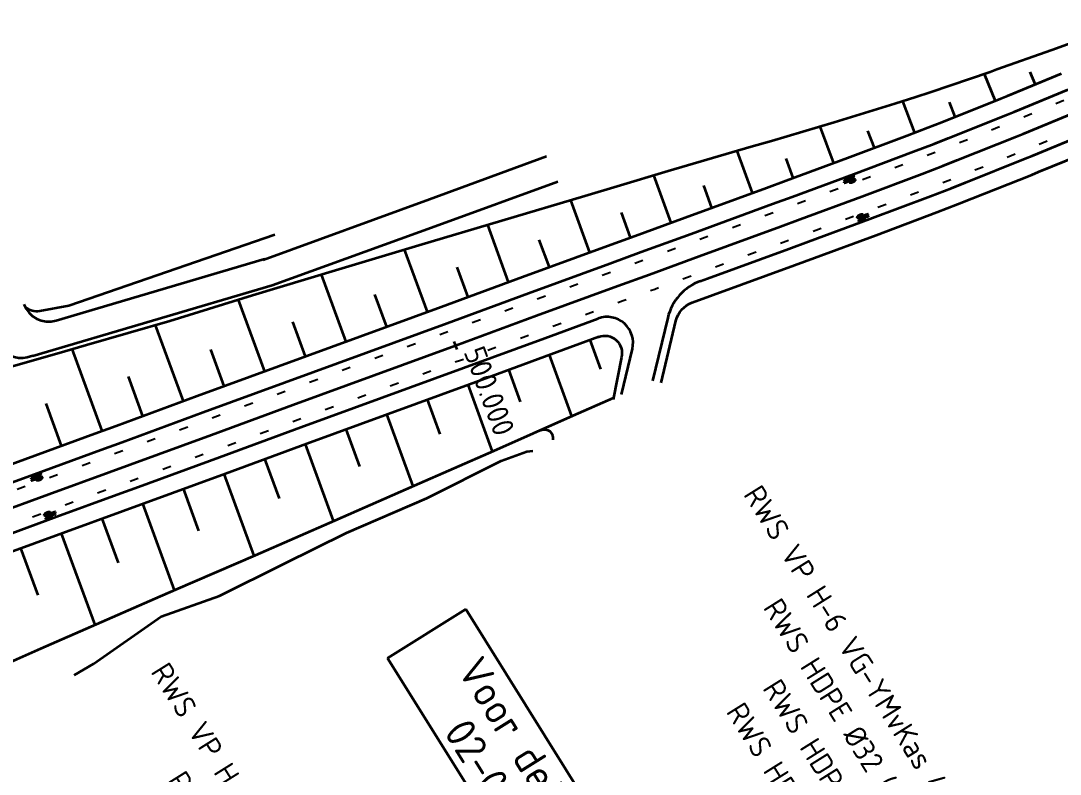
# Model space of a CAD drawing. Header units: metres. Extents: x 134219 to 139178, y 438661 to 444352.
# Drawn here: x 136218.8 to 136338.9, y 442082.5 to 442169.5 of the extents above; entities that cross this region are included whole.
import ezdxf
from ezdxf.enums import TextEntityAlignment as Align

# ---------------------------------------------------------------- set-up
doc = ezdxf.new("R2010")
doc.units = ezdxf.units.M
doc.linetypes.add('13strp', pattern=[4, 1, -3])
for name, color, linetype, lineweight in [('N-WE-KL-ET_LS_OV-T35', 3, 'Continuous', 35), ('N-WE-KL-ET_LS_OV_KABEL-T25', 7, 'Continuous', 25), ('Utd-ondergr-nw', 8, '13strp', 35)]:
    doc.layers.add(name, color=color, linetype=linetype, lineweight=lineweight)
doc.layers.add('Utd-weg-nw', color=8, linetype='Continuous')
doc.styles.add('alm a2ee v011$0$rtw_iso', font='NLCS-ISO.ttf')
doc.styles.add('NLCS-ISO', font='NLCS-ISO.ttf')

# ---------------------------------------------------------------- blocks, each defined once
blk = doc.blocks.new('Dwm A2 aanvulling$0$fiets_250')
h = blk.add_hatch(color=256)
h.paths.add_polyline_path([(-0.04, 1.35), (-0.07, 1.35), (-0.07, 1.35), (-0.09, 1.35, 0.236068), (-0.12, 1.33), (-0.13, 1.29), (-0.18, 0.77, 0.006813), (-0.19, 0.77, 0.22312), (-0.23, 0.79, 0.22312), (-0.27, 0.77, 0.090648), (-0.33, 0.68, 0.047451), (-0.36, 0.56, 0.035374), (-0.37, 0.4, 0.035374), (-0.36, 0.23, 0.047451), (-0.33, 0.12, 0.090648), (-0.27, 0.02, 0.22312), (-0.23, 0, 0.22312), (-0.19, 0.02, 0.090648), (-0.13, 0.12, 0.047451), (-0.11, 0.23, 0.035374), (-0.09, 0.4, 0.035374), (-0.11, 0.56, 0.047451), (-0.13, 0.68, 0.038864), (-0.15, 0.72), (-0.15, 0.78), (0.02, 0.35), (0.02, 0.3, 0.544665), (0.05, 0.26), (0.11, 0.27, 0.008345), (0.12, 0.23, 0.047451), (0.14, 0.12, 0.090648), (0.2, 0.02, 0.22312), (0.24, 0, 0.22312), (0.28, 0.02, 0.090648), (0.34, 0.12, 0.047451), (0.36, 0.23, 0.035374), (0.38, 0.4, 0.035374), (0.36, 0.56, 0.047451), (0.34, 0.68, 0.090648), (0.28, 0.77, 0.22312), (0.24, 0.79, 0.22312), (0.2, 0.77, 0.006813), (0.19, 0.77), (0.14, 1.04), (0.15, 1.14), (0.17, 1.13), (0.19, 1.24, 0.548946), (0.18, 1.25), (0.09, 1.25), (0.09, 1.2), (0.12, 1.17), (0.12, 1.08), (-0.12, 1.08), (-0.11, 1.21, -0.281777), (-0.07, 1.24), (-0.04, 1.24)])
h.paths.add_polyline_path([(0.1, 0.97), (0.04, 0.46), (0.02, 0.46), (-0.14, 0.87), (-0.13, 0.97)], flags=16)
h.paths.add_polyline_path([(0.13, 0.88), (0.16, 0.72, 0.035986), (0.14, 0.68, 0.047451), (0.12, 0.56, 0.021905), (0.11, 0.46), (0.08, 0.46)], flags=16)
h.paths.add_polyline_path([(-0.21, 0.69, -0.01664), (-0.2, 0.68), (-0.22, 0.51), (-0.24, 0.45), (-0.24, 0.37, 0.720759), (-0.23, 0.36, 0.162278), (-0.22, 0.37), (-0.19, 0.42), (-0.17, 0.54), (-0.16, 0.6, -0.030907), (-0.15, 0.52, -0.028874), (-0.14, 0.4, -0.028874), (-0.15, 0.27, -0.039407), (-0.17, 0.18, -0.080527), (-0.21, 0.1, -0.24906), (-0.23, 0.09, -0.24906), (-0.26, 0.1, -0.080527), (-0.29, 0.18, -0.039407), (-0.31, 0.27, -0.028874), (-0.32, 0.4, -0.028874), (-0.31, 0.52, -0.039407), (-0.29, 0.62, -0.080527), (-0.26, 0.69, -0.24906), (-0.23, 0.71, -0.24906)], flags=16)
h.paths.add_polyline_path([(0.24, 0.71, -0.24906), (0.27, 0.69, -0.080527), (0.3, 0.62, -0.039407), (0.32, 0.52, -0.028874), (0.33, 0.4, -0.028874), (0.32, 0.27, -0.039407), (0.3, 0.18, -0.080527), (0.27, 0.1, -0.24906), (0.24, 0.09, -0.24906), (0.21, 0.1, -0.080527), (0.18, 0.18, -0.039407), (0.16, 0.27, -0.003097), (0.16, 0.28), (0.24, 0.31), (0.26, 0.36), (0.26, 0.43, 0.414214), (0.24, 0.46), (0.15, 0.46, -0.014843), (0.16, 0.52, -0.039407), (0.18, 0.62, -0.080527), (0.21, 0.69, -0.24906)], flags=16)
for points in [[(-0.18, 0.77), (-0.13, 1.29), (-0.12, 1.33, -0.414214), (-0.07, 1.35), (-0.04, 1.35), (-0.04, 1.24), (-0.07, 1.24, 0.281777), (-0.11, 1.21), (-0.12, 1.08), (0.12, 1.08), (0.12, 1.17), (0.09, 1.2), (0.09, 1.25), (0.18, 1.25, -0.548946), (0.19, 1.24), (0.17, 1.13), (0.15, 1.14), (0.14, 1.04), (0.19, 0.77)], [(-0.19, 0.77, 0.22312), (-0.23, 0.79, 0.22312), (-0.27, 0.77, 0.090648), (-0.33, 0.68, 0.047451), (-0.36, 0.56, 0.035374), (-0.37, 0.4, 0.035374), (-0.36, 0.23, 0.047451), (-0.33, 0.12, 0.090648), (-0.27, 0.02, 0.22312), (-0.23, 0, 0.22312), (-0.19, 0.02, 0.090648), (-0.13, 0.12, 0.047451), (-0.11, 0.23, 0.035374), (-0.09, 0.4, 0.035374), (-0.11, 0.56, 0.047451), (-0.13, 0.68, 0.038864), (-0.15, 0.72), (-0.15, 0.78), (0.02, 0.35), (0.02, 0.3, 0.544665), (0.05, 0.26), (0.11, 0.27, 0.008345), (0.12, 0.23, 0.047451), (0.14, 0.12, 0.090648), (0.2, 0.02, 0.22312), (0.24, 0, 0.22312), (0.28, 0.02, 0.090648), (0.34, 0.12, 0.047451), (0.36, 0.23, 0.035374), (0.38, 0.4, 0.035374), (0.36, 0.56, 0.047451), (0.34, 0.68, 0.090648), (0.28, 0.77, 0.22312), (0.24, 0.79, 0.22312), (0.2, 0.77)]]:
    blk.add_lwpolyline(points, format="xyb")
for points in [[(-0.16, 0.6), (-0.17, 0.54), (-0.19, 0.42), (-0.22, 0.37, -0.162278), (-0.23, 0.36, -0.720759), (-0.24, 0.37), (-0.24, 0.45), (-0.22, 0.51), (-0.2, 0.68, 0.01664), (-0.21, 0.69, 0.24906), (-0.23, 0.71, 0.24906), (-0.26, 0.69, 0.080527), (-0.29, 0.62, 0.039407), (-0.31, 0.52, 0.028874), (-0.32, 0.4, 0.028874), (-0.31, 0.27, 0.039407), (-0.29, 0.18, 0.080527), (-0.26, 0.1, 0.24906), (-0.23, 0.09, 0.24906), (-0.21, 0.1, 0.080527), (-0.17, 0.18, 0.039407), (-0.15, 0.27, 0.028874), (-0.14, 0.4, 0.028874), (-0.15, 0.52, 0.030907)], [(0.16, 0.72, 0.035986), (0.14, 0.68, 0.047451), (0.12, 0.56, 0.021905), (0.11, 0.46), (0.08, 0.46), (0.13, 0.88)], [(0.33, 0.4, 0.028874), (0.32, 0.52, 0.039407), (0.3, 0.62, 0.080527), (0.27, 0.69, 0.24906), (0.24, 0.71, 0.24906), (0.21, 0.69, 0.080527), (0.18, 0.62, 0.039407), (0.16, 0.52, 0.014843), (0.15, 0.46), (0.24, 0.46, -0.414214), (0.26, 0.43), (0.26, 0.36), (0.24, 0.31), (0.16, 0.28, 0.003097), (0.16, 0.27, 0.039407), (0.18, 0.18, 0.080527), (0.21, 0.1, 0.24906), (0.24, 0.09, 0.24906), (0.27, 0.1, 0.080527), (0.3, 0.18, 0.039407), (0.32, 0.27, 0.028874)]]:
    blk.add_lwpolyline(points, format="xyb", close=True)
blk.add_lwpolyline([(-0.14, 0.87), (0.02, 0.46), (0.04, 0.46), (0.1, 0.97), (-0.13, 0.97)], close=True)
for centre, start, end in [((-0.42, 0.58), 38.1274, 39.6888), ((0.43, 0.58), 140.3112, 141.8726)]:
    blk.add_arc(centre, 0.307, start, end)

msp = doc.modelspace()

# ---------------------------------------------------------------- linework, layer by layer
at = {"layer": 'N-WE-KL-ET_LS_OV-T35'}
for p, q in [((136261.19, 442095.9), (136270.22, 442101.56)), ((136270.22, 442101.56), (136300.37, 442053.38)), ((136261.19, 442095.9), (136291.34, 442047.72))]:
    msp.add_line(p, q, dxfattribs=at)
at = {"layer": 'Utd-ondergr-nw', "linetype": 'Continuous'}
msp.add_line((136220.21, 442130.83), (136247.86, 442138.99), dxfattribs=at)
at = {"layer": 'Utd-ondergr-nw', "color": 7, "linetype": 'Continuous'}
msp.add_line((136268.84, 442132.49), (136269.19, 442131.55), dxfattribs=at)
at = {"layer": 'Utd-ondergr-nw', "linetype": 'Continuous', "flags": 128}
for points in [[(136216.77, 442129.3), (136223.9, 442131.37), (136226.4, 442132.09), (136236.04, 442134.85), (136245.6, 442137.81), (136255.19, 442140.7), (136264.79, 442143.58), (136274.39, 442146.43), (136283.99, 442149.3), (136287.71, 442150.41), (136293.59, 442152.16), (136303.21, 442154.97), (136305.55, 442155.66), (136312.79, 442157.8), (136319.81, 442159.95), (136322.22, 442160.72), (136323.87, 442161.25), (136330.79, 442163.62), (136331.58, 442163.9), (136337.93, 442166.16), (136340.99, 442167.25)], [(136297.32, 442139.45), (136298.14, 442139.75), (136307.53, 442143.18), (136309.81, 442144.02), (136316.92, 442146.63), (136323.91, 442149.26), (136326.32, 442150.18), (136327.96, 442150.83), (136334.86, 442153.59), (136335.65, 442153.91), (136341.91, 442156.47), (136344.91, 442157.7), (136354.16, 442161.49), (136363.41, 442165.29)], [(136213.88, 442116.91), (136220.43, 442119.3), (136227.38, 442121.85), (136229.82, 442122.74), (136239.21, 442126.18), (136248.6, 442129.61), (136257.99, 442133.05), (136267.38, 442136.48), (136276.78, 442139.92), (136286.17, 442143.35), (136289.8, 442144.68), (136295.56, 442146.79), (136304.95, 442150.22), (136307.23, 442151.06), (136314.32, 442153.66), (136321.23, 442156.26), (136323.6, 442157.17), (136325.22, 442157.81), (136332.04, 442160.54), (136332.82, 442160.85), (136339.06, 442163.41)], [(136330.1, 442163.39), (136331.37, 442160.27)], [(136335.4, 442163.6), (136336, 442162.15)], [(136214.56, 442115.03), (136221.12, 442117.43), (136228.07, 442119.97), (136230.51, 442120.86), (136239.9, 442124.3), (136249.29, 442127.73), (136258.68, 442131.17), (136268.07, 442134.6), (136277.46, 442138.04), (136286.85, 442141.48), (136290.49, 442142.81), (136296.25, 442144.91), (136305.64, 442148.35), (136307.92, 442149.18), (136315.01, 442151.79), (136321.94, 442154.39), (136324.33, 442155.31), (136325.95, 442155.95), (136332.79, 442158.68), (136333.57, 442159), (136339.82, 442161.56)], [(136320.67, 442160.22), (136322.07, 442156.58)], [(136326.06, 442160.09), (136326.72, 442158.41)], [(136215.51, 442112.45), (136222.06, 442114.84), (136229.01, 442117.39), (136231.45, 442118.28), (136240.84, 442121.71), (136250.23, 442125.15), (136259.63, 442128.59), (136269.02, 442132.02), (136278.41, 442135.46), (136287.8, 442138.89), (136291.44, 442140.22), (136297.19, 442142.33), (136306.58, 442145.76), (136308.87, 442146.6), (136315.97, 442149.21), (136322.93, 442151.82), (136325.32, 442152.75), (136326.96, 442153.39), (136333.83, 442156.13), (136334.61, 442156.45), (136340.86, 442159.01)], [(136311.14, 442157.31), (136312.71, 442153.07)], [(136316.65, 442156.79), (136317.39, 442154.82)], [(136301.54, 442154.48), (136303.32, 442149.63)], [(136246.81, 442141.91), (136266.03, 442148.89), (136279.56, 442153.86)], [(136307.18, 442153.62), (136308.01, 442151.35)], [(136291.92, 442151.66), (136293.93, 442146.19)], [(136247.86, 442138.99), (136267.11, 442145.93), (136280.85, 442150.93)], [(136297.68, 442150.49), (136298.62, 442147.91)], [(136282.32, 442148.8), (136284.53, 442142.76)], [(136288.18, 442147.35), (136289.23, 442144.47)], [(136272.72, 442145.94), (136275.14, 442139.32)], [(136224.36, 442136.62), (136248.17, 442144.82)], [(136278.68, 442144.2), (136279.84, 442141.04)], [(136263.12, 442143.08), (136265.75, 442135.88)], [(136269.18, 442141.06), (136270.45, 442137.6)], [(136253.53, 442140.2), (136256.36, 442132.45)], [(136243.94, 442137.29), (136246.97, 442129.01)], [(136259.69, 442137.9), (136261.06, 442134.17)], [(136156.8, 442088.04), (136157.27, 442088.21), (136166.66, 442091.65), (136176.05, 442095.08), (136185.44, 442098.52), (136194.83, 442101.95), (136202.95, 442104.92), (136204.22, 442105.39), (136213.61, 442108.82), (136216.45, 442109.86), (136223, 442112.26), (136229.96, 442114.8), (136232.4, 442115.7), (136241.79, 442119.13), (136251.18, 442122.57), (136260.57, 442126), (136269.96, 442129.44), (136279.35, 442132.87), (136285.52, 442135.13)], [(136234.36, 442134.37), (136237.58, 442125.58)], [(136250.2, 442134.74), (136251.66, 442130.73)], [(136157.79, 442086.27), (136157.95, 442086.33), (136167.34, 442089.77), (136176.74, 442093.2), (136186.13, 442096.64), (136195.52, 442100.08), (136203.63, 442103.04), (136204.91, 442103.51), (136214.3, 442106.95), (136217.14, 442107.99), (136223.69, 442110.38), (136230.65, 442112.93), (136233.08, 442113.82), (136242.47, 442117.25), (136251.87, 442120.69), (136261.26, 442124.12), (136270.65, 442127.56), (136280.04, 442131), (136285.59, 442133.03)], [(136285.82, 442129.26), (136284.58, 442132.66)], [(136224.72, 442131.61), (136228.19, 442122.14)], [(136240.72, 442131.56), (136242.27, 442127.3)], [(136282.48, 442123.84), (136279.88, 442130.94)], [(136276.54, 442125.52), (136275.19, 442129.22)], [(136231.21, 442128.43), (136232.88, 442123.86)], [(136273.31, 442119.79), (136270.49, 442127.5)], [(136160.32, 442073.46), (136162.42, 442074.12), (136172.27, 442076.3), (136181.61, 442079.87), (136190.84, 442083.76), (136200.06, 442087.66), (136207.97, 442091.17), (136209.22, 442091.73), (136218.37, 442095.81), (136221.15, 442097.03), (136227.56, 442099.82), (136234.36, 442102.79), (136236.74, 442103.82), (136245.93, 442107.8), (136255.11, 442111.82), (136264.29, 442115.84), (136273.47, 442119.86), (136282.63, 442123.91), (136287.3, 442125.96)], [(136221.7, 442125.32), (136223.49, 442120.42)], [(136267.26, 442121.78), (136265.79, 442125.78)], [(136264.13, 442115.77), (136261.1, 442124.07)], [(136257.97, 442118.05), (136256.4, 442122.35)], [(136254.96, 442111.75), (136251.71, 442120.63)], [(136224.99, 442093.96), (136227.2, 442095.27), (136235.05, 442100.71), (136241.77, 442103.1), (136249.21, 442106.79), (136256.45, 442110.38), (136265.74, 442114.38), (136274.31, 442118.68), (136277.28, 442119.78), (136277.96, 442119.86)], [(136248.69, 442114.33), (136247.01, 442118.91)], [(136245.78, 442107.74), (136242.32, 442117.2)], [(136239.4, 442110.61), (136237.62, 442115.48)], [(136236.59, 442103.75), (136232.92, 442113.76)], [(136230.11, 442106.9), (136228.23, 442112.04)], [(136227.4, 442099.75), (136223.53, 442110.32)], [(136220.82, 442103.18), (136218.84, 442108.61)]]:
    msp.add_lwpolyline(points, dxfattribs=at)
at = {"layer": 'Utd-ondergr-nw', "linetype": 'Continuous'}
for points in [[(136292.78, 442127.7), (136294.5, 442134.86, -0.251056), (136296.39, 442136.98), (136298.82, 442137.87), (136308.21, 442141.3), (136310.5, 442142.14), (136317.62, 442144.75), (136324.63, 442147.39), (136327.04, 442148.32), (136328.7, 442148.97), (136335.61, 442151.73), (136336.4, 442152.05), (136342.67, 442154.62), (136345.67, 442155.85), (136354.92, 442159.64), (136364.17, 442163.44)], [(136219.17, 442136.77, 0.391301), (136222.89, 442134.89), (136246.98, 442142)], [(136297.33, 442139.45, 0.251052), (136293.56, 442135.22), (136291.81, 442127.94)], [(136219.33, 442136.45, 0.207247), (136221.01, 442136.01), (136224.36, 442136.62)], [(136220.21, 442130.83), (136219.56, 442130.64, -0.404122), (136216.31, 442132.34), (136215.37, 442135.17)], [(136288.2, 442126.35), (136289.47, 442131.61, 0.598649), (136285.52, 442135.13)], [(136285.56, 442133.02), (136285.58, 442133.02, -0.598653), (136288.21, 442130.68), (136287.27, 442125.78)], [(136278.81, 442122.22), (136278.89, 442122.25, -0.6146), (136280.27, 442121.12)]]:
    msp.add_lwpolyline(points, format="xyb", dxfattribs=at)
at = {"layer": 'Utd-weg-nw', "linetype": '13strp', "flags": 128}
for points in [[(136154.52, 442092.05), (136155.7, 442092.48), (136165.09, 442095.92), (136174.48, 442099.36), (136183.88, 442102.79), (136193.27, 442106.23), (136201.38, 442109.2), (136202.66, 442109.66), (136212.05, 442113.1), (136214.89, 442114.14), (136221.44, 442116.53), (136228.4, 442119.08), (136230.83, 442119.97), (136240.22, 442123.4), (136249.62, 442126.84), (136259.01, 442130.28), (136268.4, 442133.71), (136277.79, 442137.15), (136287.18, 442140.58), (136290.82, 442141.91), (136296.57, 442144.02), (136305.96, 442147.45), (136308.25, 442148.29), (136315.34, 442150.9), (136322.28, 442153.5), (136324.67, 442154.43), (136326.3, 442155.06), (136333.15, 442157.8), (136333.93, 442158.12), (136340.18, 442160.68), (136343.18, 442161.91), (136352.43, 442165.7), (136361.68, 442169.5)], [(136156.32, 442088.88), (136156.94, 442089.1), (136166.33, 442092.54), (136175.72, 442095.97), (136185.11, 442099.41), (136194.5, 442102.85), (136202.62, 442105.81), (136203.9, 442106.28), (136213.29, 442109.72), (136216.13, 442110.76), (136222.68, 442113.15), (136229.63, 442115.7), (136232.07, 442116.59), (136241.46, 442120.02), (136250.85, 442123.46), (136260.24, 442126.9), (136269.63, 442130.33), (136279.03, 442133.77), (136288.42, 442137.2), (136292.05, 442138.53), (136297.81, 442140.64), (136307.2, 442144.07), (136309.48, 442144.91), (136316.59, 442147.52), (136323.57, 442150.14), (136325.97, 442151.07), (136327.62, 442151.71), (136334.5, 442154.47), (136335.29, 442154.79), (136341.55, 442157.35), (136344.55, 442158.58), (136353.8, 442162.37), (136363.05, 442166.17)]]:
    msp.add_lwpolyline(points, dxfattribs=at)

# ---------------------------------------------------------------- block references
at = {"layer": 'Utd-ondergr-nw', "linetype": 'Continuous'}
for p, rotation in [((136315.17, 442151.37), 110.7037076329908), ((136315.5, 442146.58), 291.93242193655), ((136221.26, 442117), 111.1905619025621), ((136221.58, 442112.22), 290.9472844549078)]:
    msp.add_blockref('Dwm A2 aanvulling$0$fiets_250', p, dxfattribs=dict(at, rotation=rotation))

# ---------------------------------------------------------------- texts
at = {"layer": 'N-WE-KL-ET_LS_OV-T35', "style": 'NLCS-ISO'}
for s, p in [('Voor detail zie tek.nr.', (136281.37, 442075.01)), ('02-00-75VS bl. 4', (136277.03, 442072.3))]:
    msp.add_text(s, height=3.5, rotation=302.0379, dxfattribs=at).set_placement(p, align=Align.CENTER)
at = {"layer": 'N-WE-KL-ET_LS_OV_KABEL-T25', "style": 'NLCS-ISO'}
for s, p in [('RWS VP H-6 VG-YMvKas 4x35mm² (VS)', (136334.6, 442065.43)), ('RWS HDPE Ø32 (4v BREAKOUT)', (136330.36, 442062.78)), ('RWS VP H-6 VG-YMvKas 4x10mm² (VS)', (136265.82, 442045.45)), ('RWS HDPE Ø32 (48v GVK)', (136326.12, 442060.13)), ('RWS HDPE Ø50 (96v GVK)', (136321.88, 442057.47)), ('RWS VP H-6 VG-YMvKas 4x10mm² (VS)', (136241.55, 442037.27)), ('RWS HDPE Ø50 (4v BREAKOUT)', (136261.58, 442042.79))]:
    msp.add_text(s, height=2.5, rotation=302.0379, dxfattribs=at).set_placement(p, align=Align.MIDDLE_RIGHT)
at = {"layer": 'Utd-ondergr-nw', "color": 7, "style": 'alm a2ee v011$0$rtw_iso'}
msp.add_text('500.000', height=2.5, rotation=290.0944, dxfattribs=at).set_placement((136269.95, 442131.3))

doc.saveas('drawing.dxf')
